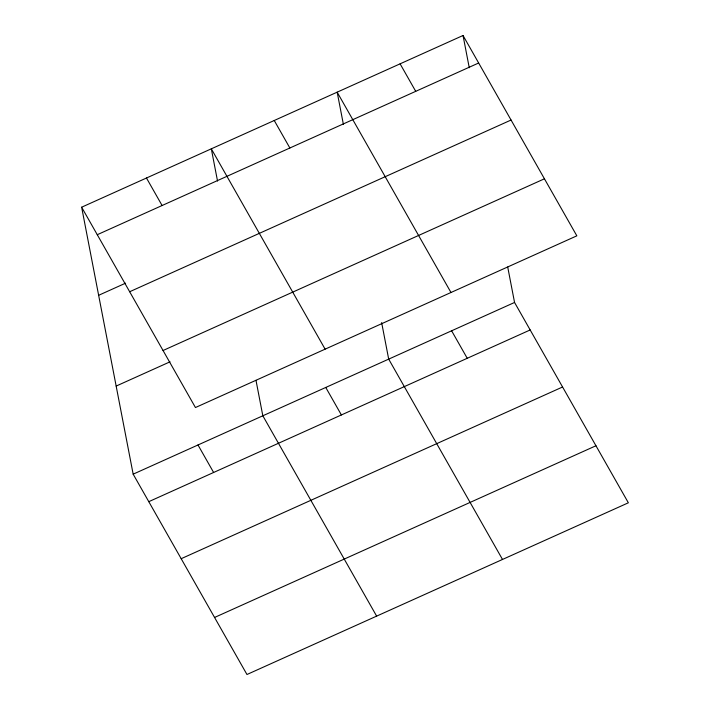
<?xml version="1.0" encoding="UTF-8"?>
<svg xmlns="http://www.w3.org/2000/svg" width="710" height="710" viewBox="0 0 710 710"><rect width="100%" height="100%" fill="white"/><g stroke="black" fill="none" stroke-linecap="round" stroke-linejoin="round"><path stroke-width="1.06" d="M81.641 207.205L463.035 35.5L576.84 235.835L195.445 407.54L81.641 207.205L133.16 474.165L246.965 674.5L628.359 502.795L514.555 302.46L507.712 267.004M97.261 234.708L478.655 63.004M98.646 295.298L125.572 283.175M129.664 291.739L511.058 120.034M163.043 350.509L544.437 178.805M116.156 386.071L170.027 361.816M133.16 474.165L514.555 302.46M148.78 501.668L530.175 329.955M181.183 558.699L562.577 386.994M214.571 617.46L595.956 445.756M400.103 63.829L415.723 91.333M450.983 292.502L337.17 92.167L343.392 124.392M451.622 330.789L467.242 358.293M274.246 120.496L289.866 147.991M502.502 559.453L388.689 359.118L381.643 322.597M325.118 349.16L211.314 148.825L217.535 181.059M325.766 387.456L341.386 414.951M146.473 178.015L162.102 205.518M376.637 616.12L262.833 415.785L255.99 380.329M198.001 444.975L213.621 472.478M463.035 35.5L469.257 67.734"/></g></svg>
